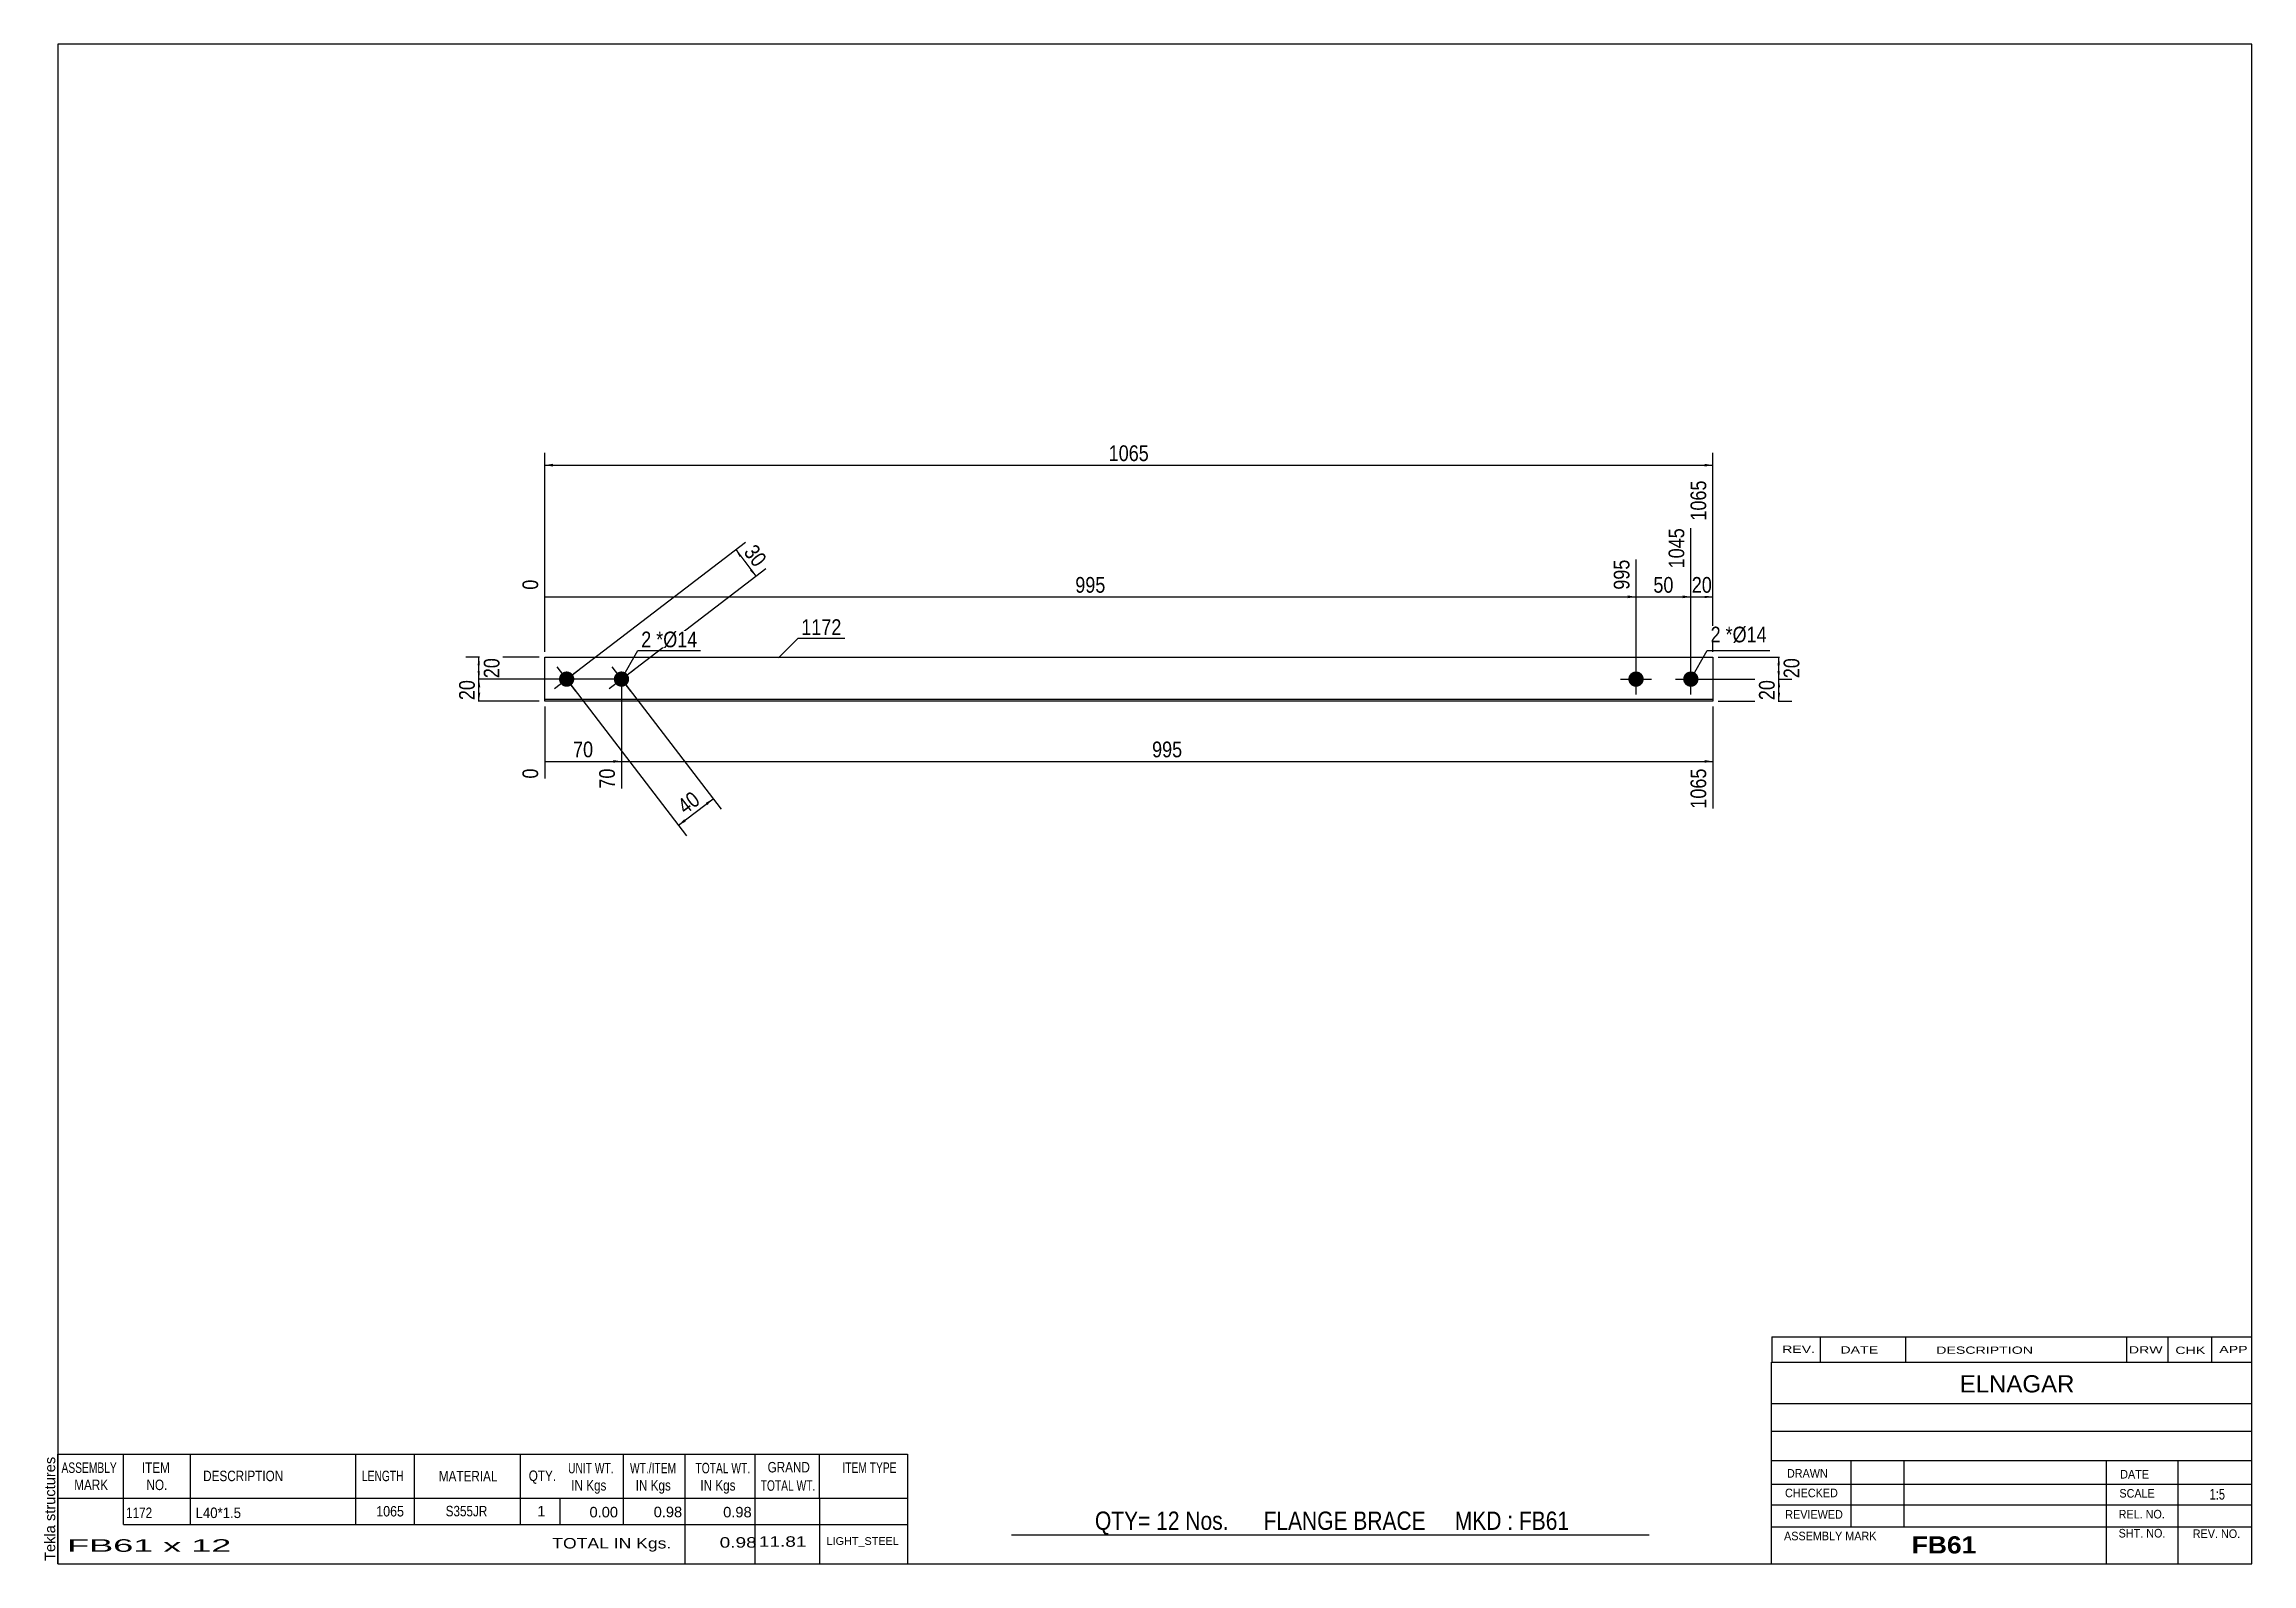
# Model space of a CAD drawing. Header units: millimetres. Extents: x 2 to 405, y 5 to 282.
import ezdxf

# ---------------------------------------------------------------- set-up
doc = ezdxf.new("R2010")
doc.units = ezdxf.units.MM
doc.styles.add('Arial', font='ARIAL.TTF', dxfattribs={"height": 0.2})
doc.styles.add('Arial Bold', font='ARIALBD.TTF', dxfattribs={"height": 0.2})
doc.styles.add('Arial Narrow', font='ARIALN.TTF', dxfattribs={"height": 0.2})

# ---------------------------------------------------------------- blocks, each defined once
blk = doc.blocks.new('Unknown-627390939-1598')
at = {"color": 5, "linetype": 'Continuous'}
for p, q in [((405, 282), (5, 282)), ((5, 282), (5, 5)), ((405, 5), (405, 282)), ((5, 5), (405, 5))]:
    blk.add_line(p, q, dxfattribs=at)
at = {"color": 174, "linetype": 'Continuous', "style": 'Arial'}
blk.add_text('Tekla structures', height=1.9102, rotation=90, dxfattribs=at).set_placement((4.5, 5.5))
blk = doc.blocks.new('Part-627390939-1227 - 1212')
at = {"color": 2, "linetype": 'Continuous'}
for p, q in [((93.75, 162.25), (93.75, 170.25)), ((93.75, 170.25), (306.72, 170.25)), ((306.72, 170.25), (306.72, 162.25)), ((306.72, 162.55), (93.75, 162.55)), ((306.72, 162.25), (93.75, 162.25))]:
    blk.add_line(p, q, dxfattribs=at)
blk = doc.blocks.new('Bolt-627390939-1228 - 1212')
at = {"linetype": 'Continuous'}
blk.add_hatch(color=3, dxfattribs=at).paths.add_polyline_path([(106.9, 167.36, -1), (108.6, 165.14, -1)])
at = {"color": 3, "linetype": 'Continuous'}
for p, q in [((105.53, 164.55), (109.97, 167.95)), ((109.45, 164.03), (106.05, 168.47))]:
    blk.add_line(p, q, dxfattribs=at)
blk = doc.blocks.new('Bolt-627390939-1229 - 1212')
at = {"linetype": 'Continuous'}
for points in [[(292.72, 167.65, -1), (292.72, 164.85, -1)], [(302.72, 167.65, -1), (302.72, 164.85, -1)]]:
    blk.add_hatch(color=3, dxfattribs=at).paths.add_polyline_path(points)
at = {"color": 3, "linetype": 'Continuous'}
for p, q in [((289.92, 166.25), (295.52, 166.25)), ((292.72, 163.45), (292.72, 169.05)), ((299.92, 166.25), (305.52, 166.25)), ((302.72, 163.45), (302.72, 169.05))]:
    blk.add_line(p, q, dxfattribs=at)
blk = doc.blocks.new('Bolt-627390939-1230 - 1212')
at = {"linetype": 'Continuous'}
blk.add_hatch(color=3, dxfattribs=at).paths.add_polyline_path([(96.9, 167.36, -1), (98.6, 165.14, -1)])
at = {"color": 3, "linetype": 'Continuous'}
for p, q in [((95.53, 164.55), (99.97, 167.95)), ((99.45, 164.03), (96.05, 168.47))]:
    blk.add_line(p, q, dxfattribs=at)
blk = doc.blocks.new('StraightDimension-627390939-1236 - 1212')
at = {"linetype": 'Continuous'}
blk.add_hatch(color=7, dxfattribs=at).paths.add_polyline_path([(305.22, 181.5), (306.72, 181.25), (305.22, 181)])
at = {"color": 7, "linetype": 'Continuous'}
for p, q in [((306.72, 171.25), (306.72, 202.46)), ((302.72, 167.25), (302.72, 193.76)), ((302.72, 181.25), (306.72, 181.25))]:
    blk.add_line(p, q, dxfattribs=at)
at = {"color": 0, "linetype": 'Continuous'}
blk.add_wipeout([(306.12, 203.06), (301.92, 203.06), (301.92, 194.55), (306.12, 194.55)], dxfattribs=at)
at = {"color": 0}
blk.add_wipeout([(307.15, 181.4), (307.15, 185.6), (302.29, 185.6), (302.29, 181.4)], dxfattribs=at)
at = {"color": 3, "linetype": 'Continuous', "style": 'Arial Narrow'}
blk.add_text('1065', height=2.863, rotation=90.0002, dxfattribs=at).set_placement((305.52, 195.15))
at = {"color": 3, "style": 'Arial Narrow'}
blk.add_text('20', height=2.863, dxfattribs=at).set_placement((302.89, 182))
blk = doc.blocks.new('StraightDimension-627390939-1237 - 1212')
at = {"linetype": 'Continuous'}
blk.add_hatch(color=7, dxfattribs=at).paths.add_polyline_path([(301.22, 181.5), (302.72, 181.25), (301.22, 181)])
at = {"color": 7, "linetype": 'Continuous'}
for p, q in [((302.72, 167.25), (302.72, 193.76)), ((292.72, 167.25), (292.72, 188.03)), ((292.72, 181.25), (302.72, 181.25))]:
    blk.add_line(p, q, dxfattribs=at)
at = {"color": 0}
blk.add_wipeout([(300.15, 181.4), (300.15, 185.6), (295.29, 185.6), (295.29, 181.4)], dxfattribs=at)
at = {"color": 0, "linetype": 'Continuous'}
blk.add_wipeout([(302.12, 194.36), (297.92, 194.36), (297.92, 185.85), (302.12, 185.85)], dxfattribs=at)
at = {"color": 3, "linetype": 'Continuous', "style": 'Arial Narrow'}
blk.add_text('1045', height=2.863, rotation=90.0002, dxfattribs=at).set_placement((301.52, 186.45))
at = {"color": 3, "style": 'Arial Narrow'}
blk.add_text('50', height=2.863, dxfattribs=at).set_placement((295.89, 182))
blk = doc.blocks.new('StraightDimension-627390939-1238 - 1212')
at = {"linetype": 'Continuous'}
blk.add_hatch(color=7, dxfattribs=at).paths.add_polyline_path([(291.22, 181.5), (292.72, 181.25), (291.22, 181)])
at = {"color": 7, "linetype": 'Continuous'}
for p, q in [((292.72, 167.25), (292.72, 188.03)), ((93.75, 171.25), (93.75, 184.38)), ((93.75, 181.25), (292.72, 181.25))]:
    blk.add_line(p, q, dxfattribs=at)
at = {"color": 0}
blk.add_wipeout([(196.58, 181.4), (196.58, 185.6), (189.89, 185.6), (189.89, 181.4)], dxfattribs=at)
at = {"color": 0, "linetype": 'Continuous'}
for points in [[(292.12, 188.63), (287.92, 188.63), (287.92, 181.95), (292.12, 181.95)], [(93.15, 184.98), (88.95, 184.98), (88.95, 181.95), (93.15, 181.95)]]:
    blk.add_wipeout(points, dxfattribs=at)
at = {"color": 3, "linetype": 'Continuous', "style": 'Arial Narrow'}
for s, height, p in [('995', 2.863, (291.52, 182.55)), ('0', 2.86, (92.55, 182.55))]:
    blk.add_text(s, height=height, rotation=90.0002, dxfattribs=at).set_placement(p)
at = {"color": 3, "style": 'Arial Narrow'}
blk.add_text('995', height=2.863, dxfattribs=at).set_placement((190.49, 182))
blk = doc.blocks.new('StraightDimension-627390939-1251 - 1212')
at = {"linetype": 'Continuous'}
blk.add_hatch(color=7, dxfattribs=at).paths.add_polyline_path([(305.22, 151.5), (306.72, 151.25), (305.22, 151)])
at = {"color": 7, "linetype": 'Continuous'}
for p, q in [((107.75, 165.25), (107.75, 146.29)), ((306.72, 161.25), (306.72, 142.64)), ((107.75, 151.25), (306.72, 151.25))]:
    blk.add_line(p, q, dxfattribs=at)
at = {"color": 0}
blk.add_wipeout([(210.58, 151.4), (210.58, 155.6), (203.89, 155.6), (203.89, 151.4)], dxfattribs=at)
at = {"color": 0, "linetype": 'Continuous'}
blk.add_wipeout([(306.12, 150.55), (301.92, 150.55), (301.92, 142.04), (306.12, 142.04)], dxfattribs=at)
at = {"color": 3, "style": 'Arial Narrow'}
blk.add_text('995', height=2.863, dxfattribs=at).set_placement((204.49, 152))
at = {"color": 3, "linetype": 'Continuous', "style": 'Arial Narrow'}
blk.add_text('1065', height=2.863, rotation=90.0002, dxfattribs=at).set_placement((305.52, 142.64))
blk = doc.blocks.new('StraightDimension-627390939-1252 - 1212')
at = {"linetype": 'Continuous'}
blk.add_hatch(color=7, dxfattribs=at).paths.add_polyline_path([(106.25, 151.5), (107.75, 151.25), (106.25, 151)])
at = {"color": 7, "linetype": 'Continuous'}
for p, q in [((107.75, 165.25), (107.75, 146.29)), ((93.75, 161.25), (93.75, 148.12)), ((93.75, 151.25), (107.75, 151.25))]:
    blk.add_line(p, q, dxfattribs=at)
at = {"color": 0}
blk.add_wipeout([(103.18, 151.4), (103.18, 155.6), (98.32, 155.6), (98.32, 151.4)], dxfattribs=at)
at = {"color": 0, "linetype": 'Continuous'}
blk.add_wipeout([(93.15, 150.55), (88.95, 150.55), (88.95, 147.52), (93.15, 147.52)], dxfattribs=at)
at = {"color": 3, "linetype": 'Continuous', "style": 'Arial Narrow'}
blk.add_text('0', height=2.86, rotation=90.0002, dxfattribs=at).set_placement((92.55, 148.12))
at = {"color": 0, "linetype": 'Continuous'}
blk.add_wipeout([(107.15, 150.55), (102.95, 150.55), (102.95, 145.69), (107.15, 145.69)], dxfattribs=at)
at = {"color": 3, "style": 'Arial Narrow'}
blk.add_text('70', height=2.863, dxfattribs=at).set_placement((98.92, 152))
at = {"color": 3, "linetype": 'Continuous', "style": 'Arial Narrow'}
blk.add_text('70', height=2.863, rotation=90.0002, dxfattribs=at).set_placement((106.55, 146.29))
blk = doc.blocks.new('StraightDimension-627390939-1259 - 1212')
at = {"linetype": 'Continuous'}
for points in [[(95.25, 205), (93.75, 205.25), (95.25, 205.5)], [(305.22, 205.5), (306.72, 205.25), (305.22, 205)]]:
    blk.add_hatch(color=7, dxfattribs=at).paths.add_polyline_path(points)
at = {"color": 7, "linetype": 'Continuous'}
for p, q in [((93.75, 171.25), (93.75, 207.5)), ((306.72, 171.25), (306.72, 207.5)), ((93.75, 205.25), (306.72, 205.25))]:
    blk.add_line(p, q, dxfattribs=at)
at = {"color": 0}
blk.add_wipeout([(204.49, 205.4), (204.49, 209.6), (195.98, 209.6), (195.98, 205.4)], dxfattribs=at)
at = {"color": 3, "style": 'Arial Narrow'}
blk.add_text('1065', height=2.863, dxfattribs=at).set_placement((196.58, 206))
blk = doc.blocks.new('StraightDimension-627390939-1263 - 1212')
at = {"linetype": 'Continuous'}
for points in [[(318.5, 168.75), (318.75, 170.25), (319, 168.75)], [(319, 167.75), (318.75, 166.25), (318.5, 167.75)]]:
    blk.add_hatch(color=7, dxfattribs=at).paths.add_polyline_path(points)
at = {"color": 7, "linetype": 'Continuous'}
for p, q in [((307.72, 170.25), (321, 170.25)), ((318.75, 166.25), (318.75, 170.25)), ((303.72, 166.25), (321, 166.25))]:
    blk.add_line(p, q, dxfattribs=at)
at = {"color": 0}
blk.add_wipeout([(323.1, 170.68), (318.9, 170.68), (318.9, 165.82), (323.1, 165.82)], dxfattribs=at)
at = {"color": 3, "style": 'Arial Narrow'}
blk.add_text('20', height=2.863, rotation=90.0002, dxfattribs=at).set_placement((322.5, 166.42))
blk = doc.blocks.new('StraightDimension-627390939-1264 - 1212')
at = {"linetype": 'Continuous'}
for points in [[(318.5, 164.75), (318.75, 166.25), (319, 164.75)], [(319, 163.75), (318.75, 162.25), (318.5, 163.75)]]:
    blk.add_hatch(color=7, dxfattribs=at).paths.add_polyline_path(points)
at = {"color": 7, "linetype": 'Continuous'}
for p, q in [((303.72, 166.25), (321.15, 166.25)), ((318.75, 162.25), (318.75, 166.25)), ((307.72, 162.25), (321.15, 162.25))]:
    blk.add_line(p, q, dxfattribs=at)
at = {"color": 0}
blk.add_wipeout([(318.6, 166.68), (314.4, 166.68), (314.4, 161.82), (318.6, 161.82)], dxfattribs=at)
at = {"color": 3, "style": 'Arial Narrow'}
blk.add_text('20', height=2.863, rotation=90.0002, dxfattribs=at).set_placement((318, 162.42))
blk = doc.blocks.new('StraightDimension-627390939-1273 - 1212')
at = {"linetype": 'Continuous'}
for points in [[(81.5, 168.75), (81.75, 170.25), (82, 168.75)], [(82, 167.75), (81.75, 166.25), (81.5, 167.75)]]:
    blk.add_hatch(color=7, dxfattribs=at).paths.add_polyline_path(points)
at = {"color": 7, "linetype": 'Continuous'}
for p, q in [((92.75, 170.25), (79.35, 170.25)), ((81.75, 166.25), (81.75, 170.25)), ((106.75, 166.25), (79.35, 166.25))]:
    blk.add_line(p, q, dxfattribs=at)
at = {"color": 0}
blk.add_wipeout([(86.1, 170.68), (81.9, 170.68), (81.9, 165.82), (86.1, 165.82)], dxfattribs=at)
at = {"color": 3, "style": 'Arial Narrow'}
blk.add_text('20', height=2.863, rotation=90.0002, dxfattribs=at).set_placement((85.5, 166.42))
blk = doc.blocks.new('StraightDimension-627390939-1281 - 1212')
at = {"linetype": 'Continuous'}
for points in [[(123.12, 143.71), (124.46, 144.42), (123.42, 143.31)], [(119.5, 140.31), (118.16, 139.6), (119.19, 140.71)]]:
    blk.add_hatch(color=7, dxfattribs=at).paths.add_polyline_path(points)
at = {"color": 7, "linetype": 'Continuous'}
for p, q in [((98.36, 165.46), (119.61, 137.69)), ((108.36, 165.46), (125.92, 142.52)), ((118.16, 139.6), (124.46, 144.42))]:
    blk.add_line(p, q, dxfattribs=at)
at = {"color": 0}
blk.add_wipeout([(123.15, 143.6), (120.59, 146.94), (116.74, 143.99), (119.29, 140.65)], dxfattribs=at)
at = {"color": 3, "style": 'Arial Narrow'}
blk.add_text('40', height=2.863, rotation=37.4371, dxfattribs=at).set_placement((119.4, 141.49))
blk = doc.blocks.new('StraightDimension-627390939-1274 - 1212')
at = {"linetype": 'Continuous'}
for points in [[(81.5, 164.75), (81.75, 166.25), (82, 164.75)], [(82, 163.75), (81.75, 162.25), (81.5, 163.75)]]:
    blk.add_hatch(color=7, dxfattribs=at).paths.add_polyline_path(points)
at = {"color": 7, "linetype": 'Continuous'}
for p, q in [((106.75, 166.25), (79.5, 166.25)), ((81.75, 162.25), (81.75, 166.25)), ((92.75, 162.25), (79.5, 162.25))]:
    blk.add_line(p, q, dxfattribs=at)
at = {"color": 0}
blk.add_wipeout([(81.6, 166.68), (77.4, 166.68), (77.4, 161.82), (81.6, 161.82)], dxfattribs=at)
at = {"color": 3, "style": 'Arial Narrow'}
blk.add_text('20', height=2.863, rotation=90.0002, dxfattribs=at).set_placement((81, 162.42))
blk = doc.blocks.new('StraightDimension-627390939-1287 - 1212')
at = {"linetype": 'Continuous'}
for points in [[(129.29, 188.51), (128.58, 189.85), (129.69, 188.81)], [(131.56, 186.37), (132.27, 185.02), (131.16, 186.06)]]:
    blk.add_hatch(color=7, dxfattribs=at).paths.add_polyline_path(points)
at = {"color": 7, "linetype": 'Continuous'}
for p, q in [((98.54, 166.86), (130.36, 191.22)), ((128.58, 189.85), (132.27, 185.02)), ((108.54, 166.86), (134.06, 186.39))]:
    blk.add_line(p, q, dxfattribs=at)
at = {"color": 0}
blk.add_wipeout([(132.02, 185.6), (135.35, 188.15), (132.4, 192.01), (129.07, 189.46)], dxfattribs=at)
at = {"color": 3, "style": 'Arial Narrow'}
blk.add_text('30', height=2.863, rotation=-52.5631, dxfattribs=at).set_placement((129.91, 189.34))
blk = doc.blocks.new('CBS_REVISION-627390939-1614')
at = {"color": 7, "linetype": 'Continuous'}
for p, q in [((317.49, 46.38), (404.99, 46.38)), ((317.49, 46.38), (317.49, 41.75)), ((326.29, 46.38), (326.29, 41.75)), ((341.88, 46.38), (341.88, 41.81)), ((382.14, 46.38), (382.14, 41.75)), ((389.68, 46.38), (389.68, 41.75)), ((397.63, 46.38), (397.63, 41.75)), ((317.49, 41.75), (404.99, 41.75))]:
    blk.add_line(p, q, dxfattribs=at)
at = {"color": 7, "style": 'Arial Narrow', "width": 1.7}
for s, height, p in [('REV.', 1.326, (319.35, 43.43)), ('DATE', 1.326, (329.98, 43.31)), ('DESCRIPTION', 1.3257, (347.46, 43.26)), ('DRW', 1.326, (382.57, 43.32)), ('CHK', 1.326, (391.06, 43.23)), ('APP', 1.326, (399.06, 43.38))]:
    blk.add_text(s, height=height, dxfattribs=at).set_placement(p)
blk = doc.blocks.new('CBS_BOM-627390939-1611')
at = {"color": 7, "linetype": 'Continuous'}
for p, q in [((4.97, 16.97), (4.97, 24.97)), ((4.97, 24.97), (159.89, 24.97)), ((16.97, 16.97), (16.97, 24.97)), ((29.16, 16.97), (29.16, 24.97)), ((59.32, 16.97), (59.32, 24.97)), ((70, 16.97), (70, 24.97)), ((89.32, 16.97), (89.32, 24.97)), ((108.12, 16.97), (108.12, 24.97)), ((119.33, 16.97), (119.33, 24.97)), ((132.12, 16.97), (132.12, 24.97)), ((143.87, 16.97), (143.87, 24.97)), ((159.89, 24.96), (159.89, 16.98)), ((4.97, 16.97), (159.89, 16.97)), ((4.97, 12.17), (4.97, 16.97)), ((16.97, 12.17), (16.97, 16.97)), ((29.16, 12.17), (29.16, 16.97)), ((59.32, 12.17), (59.32, 16.97)), ((70, 12.17), (70, 16.97)), ((89.32, 12.17), (89.32, 16.97)), ((96.58, 12.17), (96.58, 16.97)), ((108.12, 12.17), (108.12, 16.97)), ((119.33, 12.17), (119.33, 16.97)), ((132.12, 12.17), (132.12, 16.97)), ((143.89, 12.17), (143.89, 16.97)), ((159.89, 16.97), (159.89, 12.17)), ((4.97, 4.97), (4.97, 12.15)), ((16.97, 12.17), (159.89, 12.17)), ((119.33, 4.97), (119.33, 12.15)), ((132.12, 4.97), (132.12, 12.15)), ((143.93, 4.97), (143.93, 12.15)), ((159.89, 12.17), (159.89, 4.97)), ((4.97, 4.97), (159.89, 4.97))]:
    blk.add_line(p, q, dxfattribs=at)
at = {"color": 3, "linetype": 'Continuous', "style": 'Arial'}
for s, height, width, p in [('ASSEMBLY', 1.91, 0.7, (5.65, 21.54)), ('MARK', 1.91, 0.8, (7.97, 18.41)), ('ITEM', 1.91, 0.8, (20.3, 21.54)), ('NO.', 1.91, 0.8, (21.15, 18.41)), ('DESCRIPTION', 1.9102, 0.8, (31.48, 20.04)), ('LENGTH', 1.91, 0.7, (60.43, 20.04)), ('MATERIAL', 1.91, 0.8, (74.45, 19.99)), ('QTY.', 1.91, 0.8, (90.84, 20.07)), ('UNIT WT.', 1.91, 0.7, (98.01, 21.47)), ('IN Kgs', 1.91, 0.8, (98.59, 18.33)), ('WT./ITEM', 1.91, 0.7, (109.3, 21.47)), ('IN Kgs', 1.91, 0.8, (110.34, 18.33)), ('TOTAL WT.', 1.91, 0.7, (121.24, 21.47)), ('IN Kgs', 1.91, 0.8, (122.13, 18.33)), ('TOTAL WT.', 1.91, 0.7, (133.13, 18.29)), ('GRAND', 1.91, 0.8, (134.39, 21.63)), ('ITEM TYPE', 1.91, 0.7, (148.03, 21.55))]:
    blk.add_text(s, height=height, dxfattribs=dict(at, width=width)).set_placement(p)
at = {"color": 7, "linetype": 'Continuous', "style": 'Arial'}
for s, width, p in [('1172', 0.8, (17.43, 13.32)), ('L40*1.5', 0.9, (30.1, 13.32)), ('1065', 0.85, (63.04, 13.6)), ('S355JR', 0.8, (75.69, 13.63))]:
    blk.add_text(s, height=1.91, dxfattribs=dict(at, width=width)).set_placement(p)
for s, p in [('1', (92.41, 13.63)), ('0.00', (101.92, 13.44)), ('0.98', (113.62, 13.47)), ('0.98', (126.29, 13.44))]:
    blk.add_text(s, height=1.91, dxfattribs=at).set_placement(p)
at = {"color": 6, "linetype": 'Continuous', "style": 'Arial'}
for s, height, width, p in [('FB61 x 12', 2.292, 2.05, (6.69, 7.16)), ('TOTAL IN Kgs.', 1.9102, 1.2, (95.13, 7.77)), ('0.98', 1.91, 1.3, (125.65, 7.92)), ('11.81', 1.91, 1.3, (132.79, 8.08))]:
    blk.add_text(s, height=height, dxfattribs=dict(at, width=width)).set_placement(p)
blk.add_text('LIGHT_STEEL', height=1.4135, dxfattribs=at).set_placement((145.14, 8.42))
blk = doc.blocks.new('CBS_CALLOFF-627390939-1612')
at = {"color": 7, "linetype": 'Continuous'}
blk.add_line((178.88, 10.27), (295.11, 10.25), dxfattribs=at)
at = {"color": 3, "linetype": 'Continuous', "style": 'Arial Narrow'}
blk.add_text('QTY= 12 Nos.      FLANGE BRACE     MKD : FB61', height=3.3405, dxfattribs=at).set_placement((194.07, 11.16))
blk = doc.blocks.new('CBS_NAME_BLOG-627390939-1613')
at = {"color": 7, "linetype": 'Continuous'}
for p, q in [((317.41, 41.75), (404.93, 41.75)), ((317.41, 5.04), (317.41, 41.75)), ((317.41, 34.21), (404.93, 34.21)), ((317.48, 29.16), (405, 29.16)), ((317.41, 23.79), (404.93, 23.79)), ((331.93, 11.68), (331.93, 23.78)), ((341.62, 11.71), (341.62, 23.78)), ((378.53, 5.04), (378.53, 23.77)), ((391.58, 5.04), (391.58, 23.78)), ((317.42, 19.49), (405, 19.51)), ((317.41, 15.74), (404.93, 15.74)), ((317.41, 11.7), (404.93, 11.7)), ((317.41, 5), (405, 5))]:
    blk.add_line(p, q, dxfattribs=at)
at = {"color": 3, "linetype": 'Continuous', "style": 'Arial'}
blk.add_text('ELNAGAR', height=3.133, dxfattribs=at).set_placement((351.73, 36.22))
at = {"color": 3, "linetype": 'Continuous'}
for s, height, style, width, p in [('DRAWN', 1.566, 'Arial', 0.9, (320.24, 20.68)), ('DATE', 1.566, 'Arial', 0.9, (381, 20.52)), ('CHECKED', 1.566, 'Arial', 0.9, (319.89, 17.11)), ('SCALE', 1.566, 'Arial', 0.9, (380.85, 17.04)), ('1:5', 1.957, 'Arial Narrow', 0.9, (397.3, 16.68)), ('REVIEWED', 1.566, 'Arial', 0.9, (319.93, 13.19)), ('REL. NO.', 1.566, 'Arial', 0.9, (380.71, 13.24)), ('ASSEMBLY MARK', 1.5663, 'Arial', 0.9, (319.71, 9.26)), ('FB61', 3.131, 'Arial Bold', 1.1, (342.99, 6.86)), ('SHT. NO.', 1.566, 'Arial', 0.9, (380.71, 9.77)), ('REV. NO.', 1.566, 'Arial', 0.9, (394.23, 9.68))]:
    blk.add_text(s, height=height, dxfattribs=dict(at, style=style, width=width)).set_placement(p)
blk = doc.blocks.new('Mark-627390939-1292 - 1212')
at = {"color": 0}
blk.add_wipeout([(147.85, 174.29), (147.85, 177.29), (140.54, 177.29), (140.54, 174.29)], dxfattribs=at)
blk.add_wipeout([(147.85, 174.29), (147.85, 177.29), (140.54, 177.29), (140.54, 174.29)], dxfattribs=at)
at = {"color": 7, "linetype": 'Continuous'}
for p, q in [((136.4, 170.15), (139.94, 173.69)), ((139.94, 173.69), (148.45, 173.69))]:
    blk.add_line(p, q, dxfattribs=at)
at = {"color": 3, "style": 'Arial Narrow'}
blk.add_text('1172', height=2.863, dxfattribs=at).set_placement((140.54, 174.29))
blk = doc.blocks.new('MarkSet-627390939-1297 - 1212')
at = {"color": 0}
blk.add_wipeout([(113.18, 172.05), (113.18, 175.05), (111.35, 175.05), (111.35, 172.05)], dxfattribs=at)
blk.add_wipeout([(113.18, 172.05), (113.18, 175.05), (111.35, 175.05), (111.35, 172.05)], dxfattribs=at)
at = {"color": 7, "linetype": 'Continuous'}
blk.add_line((107.75, 166.25), (110.75, 171.45), dxfattribs=at)
at = {"color": 0}
blk.add_wipeout([(115.36, 172.05), (115.36, 175.05), (114.08, 175.05), (114.08, 172.05)], dxfattribs=at)
blk.add_wipeout([(115.36, 172.05), (115.36, 175.05), (114.08, 175.05), (114.08, 172.05)], dxfattribs=at)
at = {"color": 3, "style": 'Arial Narrow'}
blk.add_text('2', height=2.86, dxfattribs=at).set_placement((111.35, 172.05))
at = {"color": 0}
blk.add_wipeout([(121.57, 172.05), (121.57, 175.05), (115.36, 175.05), (115.36, 172.05)], dxfattribs=at)
blk.add_wipeout([(121.57, 172.05), (121.57, 175.05), (115.36, 175.05), (115.36, 172.05)], dxfattribs=at)
at = {"color": 7, "linetype": 'Continuous'}
blk.add_line((110.75, 171.45), (122.17, 171.45), dxfattribs=at)
at = {"color": 3, "style": 'Arial Narrow'}
for s, height, p in [('*', 2.86, (114.08, 172.05)), ('Ø14', 2.863, (115.36, 172.05))]:
    blk.add_text(s, height=height, dxfattribs=at).set_placement(p)
blk = doc.blocks.new('Mark-627390939-1300 - 1212')
at = {"color": 0}
blk.add_wipeout([(308.15, 172.95), (308.15, 175.95), (306.32, 175.95), (306.32, 172.95)], dxfattribs=at)
blk.add_wipeout([(308.15, 172.95), (308.15, 175.95), (306.32, 175.95), (306.32, 172.95)], dxfattribs=at)
at = {"color": 7, "linetype": 'Continuous'}
blk.add_line((302.72, 166.25), (305.72, 171.45), dxfattribs=at)
at = {"color": 0}
blk.add_wipeout([(310.33, 172.95), (310.33, 175.95), (309.05, 175.95), (309.05, 172.95)], dxfattribs=at)
blk.add_wipeout([(310.33, 172.95), (310.33, 175.95), (309.05, 175.95), (309.05, 172.95)], dxfattribs=at)
at = {"color": 3, "style": 'Arial Narrow'}
blk.add_text('2', height=2.86, dxfattribs=at).set_placement((306.32, 172.95))
at = {"color": 0}
blk.add_wipeout([(316.54, 172.95), (316.54, 175.95), (310.33, 175.95), (310.33, 172.95)], dxfattribs=at)
blk.add_wipeout([(316.54, 172.95), (316.54, 175.95), (310.33, 175.95), (310.33, 172.95)], dxfattribs=at)
at = {"color": 7, "linetype": 'Continuous'}
blk.add_line((305.72, 171.45), (317.14, 171.45), dxfattribs=at)
at = {"color": 3, "style": 'Arial Narrow'}
for s, height, p in [('*', 2.86, (309.05, 172.95)), ('Ø14', 2.863, (310.33, 172.95))]:
    blk.add_text(s, height=height, dxfattribs=at).set_placement(p)

msp = doc.modelspace()

# ---------------------------------------------------------------- block references
for name in ['Unknown-627390939-1598', 'Part-627390939-1227 - 1212', 'Bolt-627390939-1230 - 1212', 'Bolt-627390939-1228 - 1212', 'Bolt-627390939-1229 - 1212', 'CBS_REVISION-627390939-1614', 'CBS_NAME_BLOG-627390939-1613', 'CBS_BOM-627390939-1611', 'CBS_CALLOFF-627390939-1612']:
    msp.add_blockref(name, (0, 0))

# ---------------------------------------------------------------- next in the draw order: block references
msp.add_blockref('StraightDimension-627390939-1236 - 1212', (0, 0))

# ---------------------------------------------------------------- next in the draw order: block references
msp.add_blockref('StraightDimension-627390939-1237 - 1212', (0, 0))

# ---------------------------------------------------------------- next in the draw order: block references
msp.add_blockref('StraightDimension-627390939-1238 - 1212', (0, 0))

# ---------------------------------------------------------------- next in the draw order: block references
for name in ['StraightDimension-627390939-1259 - 1212', 'StraightDimension-627390939-1251 - 1212']:
    msp.add_blockref(name, (0, 0))

# ---------------------------------------------------------------- next in the draw order: block references
for name in ['StraightDimension-627390939-1263 - 1212', 'StraightDimension-627390939-1252 - 1212']:
    msp.add_blockref(name, (0, 0))

# ---------------------------------------------------------------- next in the draw order: block references
for name in ['StraightDimension-627390939-1273 - 1212', 'StraightDimension-627390939-1264 - 1212']:
    msp.add_blockref(name, (0, 0))

# ---------------------------------------------------------------- next in the draw order: block references
for name in ['Mark-627390939-1300 - 1212', 'StraightDimension-627390939-1281 - 1212']:
    msp.add_blockref(name, (0, 0))

# ---------------------------------------------------------------- next in the draw order: block references
msp.add_blockref('StraightDimension-627390939-1274 - 1212', (0, 0))

# ---------------------------------------------------------------- next in the draw order: block references
msp.add_blockref('StraightDimension-627390939-1287 - 1212', (0, 0))

# ---------------------------------------------------------------- next in the draw order: block references
for name in ['Mark-627390939-1292 - 1212', 'MarkSet-627390939-1297 - 1212']:
    msp.add_blockref(name, (0, 0))

doc.saveas('drawing.dxf')
